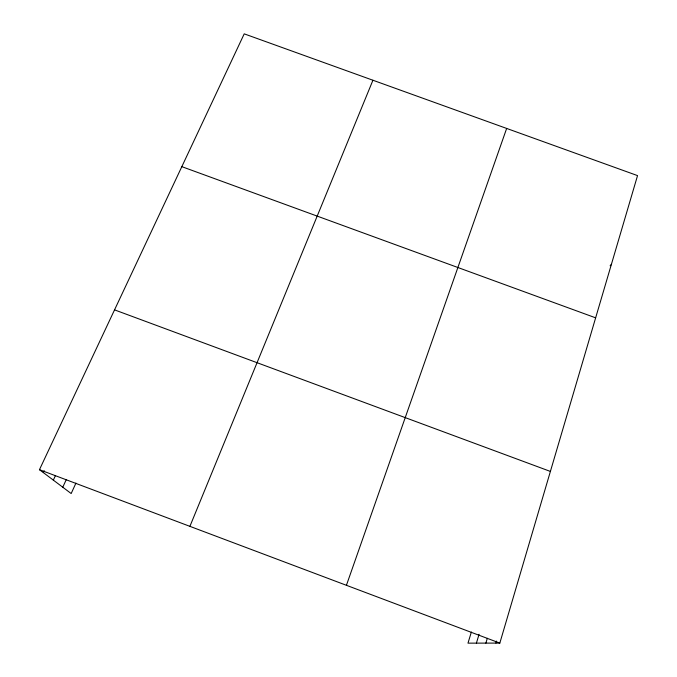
<?xml version="1.0" encoding="UTF-8"?>
<svg xmlns="http://www.w3.org/2000/svg" width="677" height="677" viewBox="0 0 677 677"><rect width="100%" height="100%" fill="white"/><g stroke="black" fill="none" stroke-linecap="round" stroke-linejoin="round"><path stroke-width="1.02" d="M495.936 643.091L496.537 641.077M471.37 632.022L467.976 643.15L499.829 643.082L637.539 175.605L244.219 33.85L39.461 469.686L71.178 493.541L75.942 483.082M485.874 643.116L487.313 638.293M476.405 643.133L479.079 634.273M346.421 585.3L506.658 128.435M189.907 526.351L372.934 80.241M62.775 487.22L66.168 479.841M53.348 480.12L55.429 475.618M43.328 472.597L44.217 470.71M610.121 265.782L611.39 264.368M181.825 166.652L595.642 317.835M114.54 309.871L550.393 471.429M39.461 469.686L499.829 643.082"/></g></svg>
